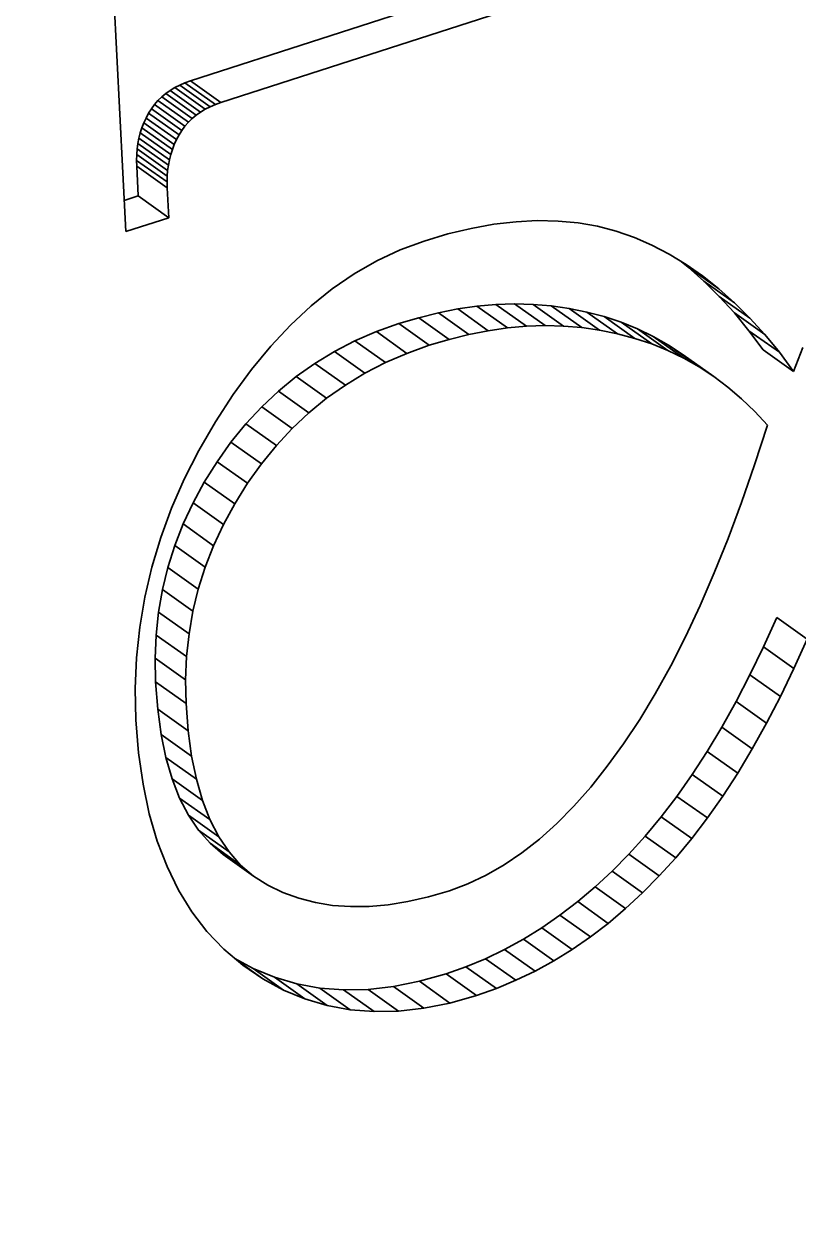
# Model space of a CAD drawing. Header units: millimetres. Extents: x 1333 to 129696, y -57210 to 105899.
# Drawn here: x 57167.948 to 57168.779, y 101231.013 to 101232.285 of the extents above; entities that cross this region are included whole.
import ezdxf

# ---------------------------------------------------------------- set-up
doc = ezdxf.new("R2010")
doc.units = ezdxf.units.MM
doc.header["$LTSCALE"] = 0.5

msp = doc.modelspace()

# ---------------------------------------------------------------- linework, layer by layer
at = {"color": 7, "lineweight": 35, "ltscale": 0.115155}
for p, q in [((57169.2228, 101232.5773), (57168.1269, 101232.2236)), ((57169.2555, 101232.554), (57168.1596, 101232.2003))]:
    msp.add_line(p, q, dxfattribs=at)
at = {"color": 7, "lineweight": 35, "ltscale": 0.034356}
msp.add_line((57168.0575, 101232.062), (57168.0402, 101232.4051), dxfattribs=at)
at = {"color": 7, "lineweight": 35, "ltscale": 0.000571254}
for p, q in [((57168.105, 101232.2133), (57168.1004, 101232.2099)), ((57168.1377, 101232.19), (57168.133, 101232.1867))]:
    msp.add_line(p, q, dxfattribs=at)
at = {"color": 7, "lineweight": 35, "ltscale": 0.000585003}
msp.add_line((57168.11, 101232.2163), (57168.105, 101232.2133), dxfattribs=at)
at = {"color": 7, "lineweight": 35, "ltscale": 0.004008}
for p, q in [((57168.1377, 101232.19), (57168.105, 101232.2133)), ((57168.148, 101232.1958), (57168.1153, 101232.219)), ((57168.1536, 101232.1982), (57168.121, 101232.2214)), ((57168.1596, 101232.2003), (57168.1269, 101232.2236)), ((57168.1247, 101232.1791), (57168.092, 101232.2024)), ((57168.1287, 101232.1831), (57168.0961, 101232.2063)), ((57168.133, 101232.1867), (57168.1004, 101232.2099)), ((57168.1146, 101232.1655), (57168.082, 101232.1888)), ((57168.1177, 101232.1704), (57168.085, 101232.1936)), ((57168.121, 101232.1749), (57168.0884, 101232.1981)), ((57168.1095, 101232.1553), (57168.0769, 101232.1786)), ((57168.1119, 101232.1605), (57168.0793, 101232.1837)), ((57168.1043, 101232.1389), (57168.0716, 101232.1621)), ((57168.1057, 101232.1445), (57168.073, 101232.1677)), ((57168.1075, 101232.15), (57168.0748, 101232.1732)), ((57168.1024, 101232.1273), (57168.0697, 101232.1505)), ((57168.1032, 101232.1331), (57168.0705, 101232.1564)), ((57168.1018, 101232.1151), (57168.0691, 101232.1383)), ((57168.1019, 101232.1212), (57168.0693, 101232.1445)), ((57168.1036, 101232.0768), (57168.0709, 101232.1001)), ((57168.6935, 101232.0006), (57168.6608, 101232.0238)), ((57168.7103, 101231.9856), (57168.6777, 101232.0088)), ((57168.4872, 101231.9604), (57168.4545, 101231.9836)), ((57168.5072, 101231.961), (57168.4745, 101231.9843)), ((57168.527, 101231.9606), (57168.4944, 101231.9838)), ((57168.4255, 101231.9515), (57168.3928, 101231.9748)), ((57168.4463, 101231.9556), (57168.4136, 101231.9789)), ((57168.4668, 101231.9586), (57168.4342, 101231.9818)), ((57168.5466, 101231.959), (57168.5139, 101231.9822)), ((57168.5658, 101231.9563), (57168.5332, 101231.9795)), ((57168.5849, 101231.9524), (57168.5522, 101231.9756)), ((57168.6035, 101231.9474), (57168.5708, 101231.9707)), ((57168.7429, 101231.9515), (57168.7103, 101231.9747)), ((57168.383, 101231.9399), (57168.3504, 101231.9632)), ((57168.359, 101231.9313), (57168.3263, 101231.9546)), ((57168.6391, 101231.9342), (57168.6064, 101231.9575)), ((57168.656, 101231.926), (57168.6233, 101231.9493)), ((57168.7586, 101231.9324), (57168.7259, 101231.9556)), ((57168.314, 101231.91), (57168.2814, 101231.9332)), ((57168.336, 101231.9214), (57168.3033, 101231.9446)), ((57168.6724, 101231.9167), (57168.6397, 101231.94)), ((57168.7739, 101231.912), (57168.7412, 101231.9352)), ((57168.293, 101231.8973), (57168.2603, 101231.9205)), ((57168.6882, 101231.9064), (57168.6555, 101231.9296)), ((57168.2729, 101231.8831), (57168.2403, 101231.9064)), ((57168.254, 101231.8676), (57168.2213, 101231.8909)), ((57168.2359, 101231.8508), (57168.2033, 101231.874)), ((57168.219, 101231.8325), (57168.1863, 101231.8558)), ((57168.203, 101231.8129), (57168.1703, 101231.8361)), ((57168.188, 101231.7919), (57168.1554, 101231.8151)), ((57168.1743, 101231.77), (57168.1416, 101231.7932)), ((57168.1622, 101231.7477), (57168.1296, 101231.7709)), ((57168.1517, 101231.725), (57168.119, 101231.7483)), ((57168.1353, 101231.6785), (57168.1026, 101231.7018)), ((57168.1295, 101231.6547), (57168.0968, 101231.678)), ((57168.1253, 101231.6305), (57168.0926, 101231.6538)), ((57168.7884, 101231.6247), (57168.7557, 101231.648)), ((57168.1226, 101231.606), (57168.09, 101231.6292)), ((57168.1216, 101231.581), (57168.0889, 101231.6043)), ((57168.1221, 101231.5557), (57168.0894, 101231.5789)), ((57168.7597, 101231.5632), (57168.727, 101231.5865)), ((57168.7448, 101231.5345), (57168.7121, 101231.5578)), ((57168.1243, 101231.5264), (57168.0917, 101231.5497)), ((57168.7295, 101231.5071), (57168.6968, 101231.5304)), ((57168.128, 101231.4994), (57168.0953, 101231.5226)), ((57168.7139, 101231.4811), (57168.6812, 101231.5043)), ((57168.1332, 101231.4745), (57168.1005, 101231.4977)), ((57168.1398, 101231.4517), (57168.1071, 101231.475)), ((57168.6978, 101231.4563), (57168.6651, 101231.4796)), ((57168.1478, 101231.4312), (57168.1152, 101231.4544)), ((57168.6814, 101231.433), (57168.6487, 101231.4562)), ((57168.1573, 101231.4128), (57168.1246, 101231.436)), ((57168.6646, 101231.4109), (57168.6319, 101231.4341)), ((57168.1683, 101231.3966), (57168.1356, 101231.4198)), ((57168.6474, 101231.3902), (57168.6147, 101231.4134)), ((57168.1807, 101231.3825), (57168.148, 101231.4058)), ((57168.1944, 101231.3707), (57168.1618, 101231.3939)), ((57168.6298, 101231.3708), (57168.5972, 101231.3941)), ((57168.6119, 101231.3527), (57168.5792, 101231.376)), ((57168.5936, 101231.3358), (57168.561, 101231.359)), ((57168.5749, 101231.32), (57168.5423, 101231.3433)), ((57168.5559, 101231.3054), (57168.5232, 101231.3287)), ((57168.5364, 101231.292), (57168.5038, 101231.3153)), ((57168.5166, 101231.2798), (57168.484, 101231.303)), ((57168.4965, 101231.2688), (57168.4639, 101231.292)), ((57168.4551, 101231.2502), (57168.4224, 101231.2734)), ((57168.476, 101231.2589), (57168.4433, 101231.2821)), ((57168.2497, 101231.2389), (57168.2171, 101231.2621)), ((57168.4338, 101231.2427), (57168.4012, 101231.2659)), ((57168.2736, 101231.2318), (57168.241, 101231.2551)), ((57168.2983, 101231.2273), (57168.2656, 101231.2506)), ((57168.3238, 101231.2253), (57168.2911, 101231.2486)), ((57168.3501, 101231.2259), (57168.3174, 101231.2491)), ((57168.4051, 101231.2345), (57168.3724, 101231.2578))]:
    msp.add_line(p, q, dxfattribs=at)
at = {"color": 7, "lineweight": 35, "ltscale": 0.000596785}
msp.add_line((57168.1153, 101232.219), (57168.11, 101232.2163), dxfattribs=at)
at = {"color": 7, "lineweight": 35, "ltscale": 0.004009}
for p, q in [((57168.1427, 101232.193), (57168.11, 101232.2163)), ((57168.1019, 101232.1087), (57168.0693, 101232.132)), ((57168.7268, 101231.9692), (57168.6941, 101231.9924)), ((57168.4043, 101231.9463), (57168.3717, 101231.9695)), ((57168.6216, 101231.9414), (57168.5889, 101231.9646)), ((57168.1427, 101231.702), (57168.11, 101231.7252)), ((57168.7742, 101231.5933), (57168.7416, 101231.6166)), ((57168.2267, 101231.2485), (57168.194, 101231.2717)), ((57168.3772, 101231.2289), (57168.3445, 101231.2522))]:
    msp.add_line(p, q, dxfattribs=at)
at = {"color": 7, "lineweight": 35, "ltscale": 0.000611695}
for p, q in [((57168.121, 101232.2214), (57168.1153, 101232.219)), ((57168.1536, 101232.1982), (57168.148, 101232.1958))]:
    msp.add_line(p, q, dxfattribs=at)
at = {"color": 7, "lineweight": 35, "ltscale": 0.000635147}
for p, q in [((57168.1269, 101232.2236), (57168.121, 101232.2214)), ((57168.1596, 101232.2003), (57168.1536, 101232.1982))]:
    msp.add_line(p, q, dxfattribs=at)
at = {"color": 7, "lineweight": 35, "ltscale": 0.000559826}
for p, q in [((57168.092, 101232.2024), (57168.0884, 101232.1981)), ((57168.1247, 101232.1791), (57168.121, 101232.1749))]:
    msp.add_line(p, q, dxfattribs=at)
at = {"color": 7, "lineweight": 35, "ltscale": 0.000562721}
for p, q in [((57168.0961, 101232.2063), (57168.092, 101232.2024)), ((57168.1287, 101232.1831), (57168.1247, 101232.1791))]:
    msp.add_line(p, q, dxfattribs=at)
at = {"color": 7, "lineweight": 35, "ltscale": 0.00056491}
for p, q in [((57168.1004, 101232.2099), (57168.0961, 101232.2063)), ((57168.133, 101232.1867), (57168.1287, 101232.1831))]:
    msp.add_line(p, q, dxfattribs=at)
at = {"color": 7, "lineweight": 35, "ltscale": 0.000571352}
for p, q in [((57168.082, 101232.1888), (57168.0793, 101232.1837)), ((57168.1146, 101232.1655), (57168.1119, 101232.1605))]:
    msp.add_line(p, q, dxfattribs=at)
at = {"color": 7, "lineweight": 35, "ltscale": 0.000572573}
for p, q in [((57168.085, 101232.1936), (57168.082, 101232.1888)), ((57168.1177, 101232.1704), (57168.1146, 101232.1655))]:
    msp.add_line(p, q, dxfattribs=at)
at = {"color": 7, "lineweight": 35, "ltscale": 0.000562749}
for p, q in [((57168.0884, 101232.1981), (57168.085, 101232.1936)), ((57168.121, 101232.1749), (57168.1177, 101232.1704))]:
    msp.add_line(p, q, dxfattribs=at)
at = {"color": 7, "lineweight": 35, "ltscale": 0.000584609}
msp.add_line((57168.1427, 101232.193), (57168.1377, 101232.19), dxfattribs=at)
at = {"color": 7, "lineweight": 35, "ltscale": 0.000597134}
msp.add_line((57168.148, 101232.1958), (57168.1427, 101232.193), dxfattribs=at)
at = {"color": 7, "lineweight": 35, "ltscale": 0.000572248}
for p, q in [((57168.0769, 101232.1786), (57168.0748, 101232.1732)), ((57168.1095, 101232.1553), (57168.1075, 101232.15))]:
    msp.add_line(p, q, dxfattribs=at)
at = {"color": 7, "lineweight": 35, "ltscale": 0.000570801}
for p, q in [((57168.0793, 101232.1837), (57168.0769, 101232.1786)), ((57168.1119, 101232.1605), (57168.1095, 101232.1553))]:
    msp.add_line(p, q, dxfattribs=at)
at = {"color": 7, "lineweight": 35, "ltscale": 0.000585653}
for p, q in [((57168.0716, 101232.1621), (57168.0705, 101232.1564)), ((57168.1043, 101232.1389), (57168.1032, 101232.1331))]:
    msp.add_line(p, q, dxfattribs=at)
at = {"color": 7, "lineweight": 35, "ltscale": 0.000578065}
for p, q in [((57168.073, 101232.1677), (57168.0716, 101232.1621)), ((57168.1057, 101232.1445), (57168.1043, 101232.1389))]:
    msp.add_line(p, q, dxfattribs=at)
at = {"color": 7, "lineweight": 35, "ltscale": 0.000575677}
for p, q in [((57168.0748, 101232.1732), (57168.073, 101232.1677)), ((57168.1075, 101232.15), (57168.1057, 101232.1445))]:
    msp.add_line(p, q, dxfattribs=at)
at = {"color": 7, "lineweight": 35, "ltscale": 0.000605457}
for p, q in [((57168.0697, 101232.1505), (57168.0693, 101232.1445)), ((57168.1024, 101232.1273), (57168.1019, 101232.1212))]:
    msp.add_line(p, q, dxfattribs=at)
at = {"color": 7, "lineweight": 35, "ltscale": 0.000593554}
for p, q in [((57168.0705, 101232.1564), (57168.0697, 101232.1505)), ((57168.1032, 101232.1331), (57168.1024, 101232.1273))]:
    msp.add_line(p, q, dxfattribs=at)
at = {"color": 7, "lineweight": 35, "ltscale": 0.000617339}
for p, q in [((57168.0693, 101232.1445), (57168.0691, 101232.1383)), ((57168.1019, 101232.1212), (57168.1018, 101232.1151))]:
    msp.add_line(p, q, dxfattribs=at)
at = {"color": 7, "lineweight": 35, "ltscale": 0.000631832}
msp.add_line((57168.0691, 101232.1383), (57168.0693, 101232.132), dxfattribs=at)
at = {"color": 7, "lineweight": 35, "ltscale": 0.003196}
for p, q in [((57168.0693, 101232.132), (57168.0709, 101232.1001)), ((57168.1019, 101232.1087), (57168.1036, 101232.0768))]:
    msp.add_line(p, q, dxfattribs=at)
at = {"color": 7, "lineweight": 35, "ltscale": 0.000632595}
msp.add_line((57168.1018, 101232.1151), (57168.1019, 101232.1087), dxfattribs=at)
at = {"color": 7, "lineweight": 35, "ltscale": 0.001578}
msp.add_line((57168.0709, 101232.1001), (57168.0559, 101232.0952), dxfattribs=at)
at = {"color": 7, "lineweight": 35, "ltscale": 0.004835}
msp.add_line((57168.1036, 101232.0768), (57168.0575, 101232.062), dxfattribs=at)
at = {"color": 7, "lineweight": 35, "ltscale": 0.002379}
msp.add_line((57168.4524, 101232.0697), (57168.4761, 101232.0725), dxfattribs=at)
at = {"color": 7, "lineweight": 35, "ltscale": 0.002292}
msp.add_line((57168.4761, 101232.0725), (57168.4989, 101232.0737), dxfattribs=at)
at = {"color": 7, "lineweight": 35, "ltscale": 0.002222}
msp.add_line((57168.4989, 101232.0737), (57168.5212, 101232.0732), dxfattribs=at)
at = {"color": 7, "lineweight": 35, "ltscale": 0.002164}
msp.add_line((57168.5212, 101232.0732), (57168.5427, 101232.0712), dxfattribs=at)
at = {"color": 7, "lineweight": 35, "ltscale": 0.002568}
msp.add_line((57168.4031, 101232.0593), (57168.4281, 101232.0653), dxfattribs=at)
at = {"color": 7, "lineweight": 35, "ltscale": 0.002475}
msp.add_line((57168.4281, 101232.0653), (57168.4524, 101232.0697), dxfattribs=at)
at = {"color": 7, "lineweight": 35, "ltscale": 0.002112}
msp.add_line((57168.5427, 101232.0712), (57168.5635, 101232.0676), dxfattribs=at)
at = {"color": 7, "lineweight": 35, "ltscale": 0.002075}
msp.add_line((57168.5635, 101232.0676), (57168.5836, 101232.0624), dxfattribs=at)
at = {"color": 7, "lineweight": 35, "ltscale": 0.002064}
msp.add_line((57168.5836, 101232.0624), (57168.6031, 101232.0556), dxfattribs=at)
at = {"color": 7, "lineweight": 35, "ltscale": 0.002734}
msp.add_line((57168.3517, 101232.0422), (57168.3774, 101232.0517), dxfattribs=at)
at = {"color": 7, "lineweight": 35, "ltscale": 0.002686}
msp.add_line((57168.3774, 101232.0517), (57168.4031, 101232.0593), dxfattribs=at)
at = {"color": 7, "lineweight": 35, "ltscale": 0.002061}
msp.add_line((57168.6031, 101232.0556), (57168.6219, 101232.0473), dxfattribs=at)
at = {"color": 7, "lineweight": 35, "ltscale": 0.002085}
msp.add_line((57168.6219, 101232.0473), (57168.6404, 101232.0376), dxfattribs=at)
at = {"color": 7, "lineweight": 35, "ltscale": 0.002757}
msp.add_line((57168.3268, 101232.0305), (57168.3517, 101232.0422), dxfattribs=at)
at = {"color": 7, "lineweight": 35, "ltscale": 0.002115}
msp.add_line((57168.6404, 101232.0376), (57168.6585, 101232.0266), dxfattribs=at)
at = {"color": 7, "lineweight": 35, "ltscale": 0.002794}
msp.add_line((57168.3025, 101232.0165), (57168.3268, 101232.0305), dxfattribs=at)
at = {"color": 7, "lineweight": 35, "ltscale": 0.000956092}
msp.add_line((57168.6533, 101232.0298), (57168.6608, 101232.0238), dxfattribs=at)
at = {"color": 7, "lineweight": 35, "ltscale": 0.002157}
msp.add_line((57168.6585, 101232.0266), (57168.6762, 101232.0143), dxfattribs=at)
at = {"color": 7, "lineweight": 35, "ltscale": 0.002258}
for p, q in [((57168.6608, 101232.0238), (57168.6777, 101232.0088)), ((57168.6935, 101232.0006), (57168.7103, 101231.9856))]:
    msp.add_line(p, q, dxfattribs=at)
at = {"color": 7, "lineweight": 35, "ltscale": 0.002848}
msp.add_line((57168.279, 101232.0005), (57168.3025, 101232.0165), dxfattribs=at)
at = {"color": 7, "lineweight": 35, "ltscale": 0.002204}
msp.add_line((57168.6762, 101232.0143), (57168.6935, 101232.0006), dxfattribs=at)
at = {"color": 7, "lineweight": 35, "ltscale": 0.002323}
msp.add_line((57168.6777, 101232.0088), (57168.6941, 101231.9924), dxfattribs=at)
at = {"color": 7, "lineweight": 35, "ltscale": 0.002921}
msp.add_line((57168.2563, 101231.9822), (57168.279, 101232.0005), dxfattribs=at)
at = {"color": 7, "lineweight": 35, "ltscale": 0.002041}
for p, q in [((57168.4545, 101231.9836), (57168.4342, 101231.9818)), ((57168.4872, 101231.9604), (57168.4668, 101231.9586))]:
    msp.add_line(p, q, dxfattribs=at)
at = {"color": 7, "lineweight": 35, "ltscale": 0.002003}
for p, q in [((57168.4745, 101231.9843), (57168.4545, 101231.9836)), ((57168.5072, 101231.961), (57168.4872, 101231.9604))]:
    msp.add_line(p, q, dxfattribs=at)
at = {"color": 7, "lineweight": 35, "ltscale": 0.001984}
for p, q in [((57168.4944, 101231.9838), (57168.4745, 101231.9843)), ((57168.527, 101231.9606), (57168.5072, 101231.961)), ((57168.2986, 101231.3379), (57168.3184, 101231.3381))]:
    msp.add_line(p, q, dxfattribs=at)
at = {"color": 7, "lineweight": 35, "ltscale": 0.00196}
for p, q in [((57168.5139, 101231.9822), (57168.4944, 101231.9838)), ((57168.5466, 101231.959), (57168.527, 101231.9606))]:
    msp.add_line(p, q, dxfattribs=at)
at = {"color": 7, "lineweight": 35, "ltscale": 0.002395}
msp.add_line((57168.6941, 101231.9924), (57168.7103, 101231.9747), dxfattribs=at)
at = {"color": 7, "lineweight": 35, "ltscale": 0.002324}
msp.add_line((57168.7103, 101231.9856), (57168.7268, 101231.9692), dxfattribs=at)
at = {"color": 7, "lineweight": 35, "ltscale": 0.003004}
msp.add_line((57168.2343, 101231.9617), (57168.2563, 101231.9822), dxfattribs=at)
at = {"color": 7, "lineweight": 35, "ltscale": 0.002176}
for p, q in [((57168.3928, 101231.9748), (57168.3717, 101231.9695)), ((57168.4255, 101231.9515), (57168.4043, 101231.9463))]:
    msp.add_line(p, q, dxfattribs=at)
at = {"color": 7, "lineweight": 35, "ltscale": 0.002121}
for p, q in [((57168.4136, 101231.9789), (57168.3928, 101231.9748)), ((57168.4463, 101231.9556), (57168.4255, 101231.9515))]:
    msp.add_line(p, q, dxfattribs=at)
at = {"color": 7, "lineweight": 35, "ltscale": 0.002078}
for p, q in [((57168.4342, 101231.9818), (57168.4136, 101231.9789)), ((57168.4668, 101231.9586), (57168.4463, 101231.9556))]:
    msp.add_line(p, q, dxfattribs=at)
at = {"color": 7, "lineweight": 35, "ltscale": 0.001948}
for p, q in [((57168.5332, 101231.9795), (57168.5139, 101231.9822)), ((57168.5658, 101231.9563), (57168.5466, 101231.959))]:
    msp.add_line(p, q, dxfattribs=at)
at = {"color": 7, "lineweight": 35, "ltscale": 0.001943}
for p, q in [((57168.5522, 101231.9756), (57168.5332, 101231.9795)), ((57168.5849, 101231.9524), (57168.5658, 101231.9563))]:
    msp.add_line(p, q, dxfattribs=at)
at = {"color": 7, "lineweight": 35, "ltscale": 0.001927}
for p, q in [((57168.5708, 101231.9707), (57168.5522, 101231.9756)), ((57168.6035, 101231.9474), (57168.5849, 101231.9524))]:
    msp.add_line(p, q, dxfattribs=at)
at = {"color": 7, "lineweight": 35, "ltscale": 0.001905}
for p, q in [((57168.5889, 101231.9646), (57168.5708, 101231.9707)), ((57168.6216, 101231.9414), (57168.6035, 101231.9474))]:
    msp.add_line(p, q, dxfattribs=at)
at = {"color": 7, "lineweight": 35, "ltscale": 0.00247}
for p, q in [((57168.7103, 101231.9747), (57168.7259, 101231.9556)), ((57168.7429, 101231.9515), (57168.7586, 101231.9324))]:
    msp.add_line(p, q, dxfattribs=at)
at = {"color": 7, "lineweight": 35, "ltscale": 0.003112}
msp.add_line((57168.213, 101231.939), (57168.2343, 101231.9617), dxfattribs=at)
at = {"color": 7, "lineweight": 35, "ltscale": 0.002554}
for p, q in [((57168.3504, 101231.9632), (57168.3263, 101231.9546)), ((57168.383, 101231.9399), (57168.359, 101231.9313))]:
    msp.add_line(p, q, dxfattribs=at)
at = {"color": 7, "lineweight": 35, "ltscale": 0.002223}
for p, q in [((57168.3717, 101231.9695), (57168.3504, 101231.9632)), ((57168.4043, 101231.9463), (57168.383, 101231.9399))]:
    msp.add_line(p, q, dxfattribs=at)
at = {"color": 7, "lineweight": 35, "ltscale": 0.001891}
for p, q in [((57168.6064, 101231.9575), (57168.5889, 101231.9646)), ((57168.6391, 101231.9342), (57168.6216, 101231.9414))]:
    msp.add_line(p, q, dxfattribs=at)
at = {"color": 7, "lineweight": 35, "ltscale": 0.002394}
for p, q in [((57168.7268, 101231.9692), (57168.7429, 101231.9515)), ((57168.4825, 101231.3956), (57168.5013, 101231.4104))]:
    msp.add_line(p, q, dxfattribs=at)
at = {"color": 7, "lineweight": 35, "ltscale": 0.002508}
for p, q in [((57168.3263, 101231.9546), (57168.3033, 101231.9446)), ((57168.359, 101231.9313), (57168.336, 101231.9214))]:
    msp.add_line(p, q, dxfattribs=at)
at = {"color": 7, "lineweight": 35, "ltscale": 0.001879}
for p, q in [((57168.6233, 101231.9493), (57168.6064, 101231.9575)), ((57168.656, 101231.926), (57168.6391, 101231.9342))]:
    msp.add_line(p, q, dxfattribs=at)
at = {"color": 7, "lineweight": 35, "ltscale": 0.001881}
for p, q in [((57168.6397, 101231.94), (57168.6233, 101231.9493)), ((57168.6724, 101231.9167), (57168.656, 101231.926))]:
    msp.add_line(p, q, dxfattribs=at)
at = {"color": 7, "lineweight": 35, "ltscale": 0.002548}
for p, q in [((57168.7259, 101231.9556), (57168.7412, 101231.9352)), ((57168.7586, 101231.9324), (57168.7739, 101231.912))]:
    msp.add_line(p, q, dxfattribs=at)
at = {"color": 7, "lineweight": 35, "ltscale": 0.003228}
msp.add_line((57168.1924, 101231.9141), (57168.213, 101231.939), dxfattribs=at)
at = {"color": 7, "lineweight": 35, "ltscale": 0.002461}
for p, q in [((57168.2814, 101231.9332), (57168.2603, 101231.9205)), ((57168.314, 101231.91), (57168.293, 101231.8973))]:
    msp.add_line(p, q, dxfattribs=at)
at = {"color": 7, "lineweight": 35, "ltscale": 0.002474}
for p, q in [((57168.3033, 101231.9446), (57168.2814, 101231.9332)), ((57168.336, 101231.9214), (57168.314, 101231.91))]:
    msp.add_line(p, q, dxfattribs=at)
at = {"color": 7, "lineweight": 35, "ltscale": 0.001889}
for p, q in [((57168.6555, 101231.9296), (57168.6397, 101231.94)), ((57168.6882, 101231.9064), (57168.6724, 101231.9167))]:
    msp.add_line(p, q, dxfattribs=at)
at = {"color": 7, "lineweight": 35, "ltscale": 0.002723}
msp.add_line((57168.7739, 101231.912), (57168.7837, 101231.9374), dxfattribs=at)
at = {"color": 7, "lineweight": 35, "ltscale": 0.00245}
for p, q in [((57168.2603, 101231.9205), (57168.2403, 101231.9064)), ((57168.2403, 101231.9064), (57168.2213, 101231.8909)), ((57168.293, 101231.8973), (57168.2729, 101231.8831)), ((57168.2729, 101231.8831), (57168.254, 101231.8676))]:
    msp.add_line(p, q, dxfattribs=at)
at = {"color": 7, "lineweight": 35, "ltscale": 0.003357}
msp.add_line((57168.1726, 101231.887), (57168.1924, 101231.9141), dxfattribs=at)
at = {"color": 7, "lineweight": 35, "ltscale": 0.001902}
msp.add_line((57168.7034, 101231.895), (57168.6882, 101231.9064), dxfattribs=at)
at = {"color": 7, "lineweight": 35, "ltscale": 0.001926}
msp.add_line((57168.718, 101231.8825), (57168.7034, 101231.895), dxfattribs=at)
at = {"color": 7, "lineweight": 35, "ltscale": 0.003492}
msp.add_line((57168.1536, 101231.8578), (57168.1726, 101231.887), dxfattribs=at)
at = {"color": 7, "lineweight": 35, "ltscale": 0.002468}
for p, q in [((57168.2213, 101231.8909), (57168.2033, 101231.874)), ((57168.254, 101231.8676), (57168.2359, 101231.8508))]:
    msp.add_line(p, q, dxfattribs=at)
at = {"color": 7, "lineweight": 35, "ltscale": 0.001957}
msp.add_line((57168.7321, 101231.8689), (57168.718, 101231.8825), dxfattribs=at)
at = {"color": 7, "lineweight": 35, "ltscale": 0.002492}
for p, q in [((57168.2033, 101231.874), (57168.1863, 101231.8558)), ((57168.2359, 101231.8508), (57168.219, 101231.8325))]:
    msp.add_line(p, q, dxfattribs=at)
at = {"color": 7, "lineweight": 35, "ltscale": 0.001996}
msp.add_line((57168.7457, 101231.8542), (57168.7321, 101231.8689), dxfattribs=at)
at = {"color": 7, "lineweight": 35, "ltscale": 0.003529}
msp.add_line((57168.1359, 101231.8272), (57168.1536, 101231.8578), dxfattribs=at)
at = {"color": 7, "lineweight": 35, "ltscale": 0.002533}
for p, q in [((57168.1863, 101231.8558), (57168.1703, 101231.8361)), ((57168.219, 101231.8325), (57168.203, 101231.8129))]:
    msp.add_line(p, q, dxfattribs=at)
at = {"color": 7, "lineweight": 35, "ltscale": 0.004448}
msp.add_line((57168.732, 101231.8119), (57168.7457, 101231.8542), dxfattribs=at)
at = {"color": 7, "lineweight": 35, "ltscale": 0.002578}
for p, q in [((57168.1703, 101231.8361), (57168.1554, 101231.8151)), ((57168.203, 101231.8129), (57168.188, 101231.7919))]:
    msp.add_line(p, q, dxfattribs=at)
at = {"color": 7, "lineweight": 35, "ltscale": 0.00346}
msp.add_line((57168.1202, 101231.7964), (57168.1359, 101231.8272), dxfattribs=at)
at = {"color": 7, "lineweight": 35, "ltscale": 0.002585}
for p, q in [((57168.1554, 101231.8151), (57168.1416, 101231.7932)), ((57168.188, 101231.7919), (57168.1743, 101231.77))]:
    msp.add_line(p, q, dxfattribs=at)
at = {"color": 7, "lineweight": 35, "ltscale": 0.004289}
msp.add_line((57168.718, 101231.7714), (57168.732, 101231.8119), dxfattribs=at)
at = {"color": 7, "lineweight": 35, "ltscale": 0.0034}
msp.add_line((57168.1066, 101231.7652), (57168.1202, 101231.7964), dxfattribs=at)
at = {"color": 7, "lineweight": 35, "ltscale": 0.002534}
for p, q in [((57168.1416, 101231.7932), (57168.1296, 101231.7709)), ((57168.1743, 101231.77), (57168.1622, 101231.7477))]:
    msp.add_line(p, q, dxfattribs=at)
at = {"color": 7, "lineweight": 35, "ltscale": 0.002501}
for p, q in [((57168.1296, 101231.7709), (57168.119, 101231.7483)), ((57168.1622, 101231.7477), (57168.1517, 101231.725))]:
    msp.add_line(p, q, dxfattribs=at)
at = {"color": 7, "lineweight": 35, "ltscale": 0.004129}
msp.add_line((57168.7036, 101231.7327), (57168.718, 101231.7714), dxfattribs=at)
at = {"color": 7, "lineweight": 35, "ltscale": 0.003351}
msp.add_line((57168.095, 101231.7338), (57168.1066, 101231.7652), dxfattribs=at)
at = {"color": 7, "lineweight": 35, "ltscale": 0.002472}
msp.add_line((57168.119, 101231.7483), (57168.11, 101231.7252), dxfattribs=at)
at = {"color": 7, "lineweight": 35, "ltscale": 0.00332}
msp.add_line((57168.0854, 101231.702), (57168.095, 101231.7338), dxfattribs=at)
at = {"color": 7, "lineweight": 35, "ltscale": 0.003975}
msp.add_line((57168.6888, 101231.6958), (57168.7036, 101231.7327), dxfattribs=at)
at = {"color": 7, "lineweight": 35, "ltscale": 0.002457}
for p, q in [((57168.11, 101231.7252), (57168.1026, 101231.7018)), ((57168.1427, 101231.702), (57168.1353, 101231.6785))]:
    msp.add_line(p, q, dxfattribs=at)
at = {"color": 7, "lineweight": 35, "ltscale": 0.002473}
for p, q in [((57168.1517, 101231.725), (57168.1427, 101231.702)), ((57168.0926, 101231.6538), (57168.09, 101231.6292)), ((57168.1253, 101231.6305), (57168.1226, 101231.606))]:
    msp.add_line(p, q, dxfattribs=at)
at = {"color": 7, "lineweight": 35, "ltscale": 0.003296}
msp.add_line((57168.078, 101231.6699), (57168.0854, 101231.702), dxfattribs=at)
at = {"color": 7, "lineweight": 35, "ltscale": 0.002451}
for p, q in [((57168.1026, 101231.7018), (57168.0968, 101231.678)), ((57168.1353, 101231.6785), (57168.1295, 101231.6547))]:
    msp.add_line(p, q, dxfattribs=at)
at = {"color": 7, "lineweight": 35, "ltscale": 0.003823}
msp.add_line((57168.6736, 101231.6607), (57168.6888, 101231.6958), dxfattribs=at)
at = {"color": 7, "lineweight": 35, "ltscale": 0.003287}
msp.add_line((57168.0725, 101231.6375), (57168.078, 101231.6699), dxfattribs=at)
at = {"color": 7, "lineweight": 35, "ltscale": 0.002455}
for p, q in [((57168.0968, 101231.678), (57168.0926, 101231.6538)), ((57168.1295, 101231.6547), (57168.1253, 101231.6305))]:
    msp.add_line(p, q, dxfattribs=at)
at = {"color": 7, "lineweight": 35, "ltscale": 0.003674}
msp.add_line((57168.658, 101231.6274), (57168.6736, 101231.6607), dxfattribs=at)
at = {"color": 7, "lineweight": 35, "ltscale": 0.003445}
for p, q in [((57168.7557, 101231.648), (57168.7416, 101231.6166)), ((57168.7884, 101231.6247), (57168.7742, 101231.5933))]:
    msp.add_line(p, q, dxfattribs=at)
at = {"color": 7, "lineweight": 35, "ltscale": 0.003291}
msp.add_line((57168.0691, 101231.6047), (57168.0725, 101231.6375), dxfattribs=at)
at = {"color": 7, "lineweight": 35, "ltscale": 0.002498}
for p, q in [((57168.09, 101231.6292), (57168.0889, 101231.6043)), ((57168.1226, 101231.606), (57168.1216, 101231.581)), ((57168.2497, 101231.2389), (57168.2267, 101231.2485))]:
    msp.add_line(p, q, dxfattribs=at)
at = {"color": 7, "lineweight": 35, "ltscale": 0.003532}
msp.add_line((57168.642, 101231.596), (57168.658, 101231.6274), dxfattribs=at)
at = {"color": 7, "lineweight": 35, "ltscale": 0.00334}
msp.add_line((57168.7416, 101231.6166), (57168.727, 101231.5865), dxfattribs=at)
at = {"color": 7, "lineweight": 35, "ltscale": 0.003306}
msp.add_line((57168.0677, 101231.5717), (57168.0691, 101231.6047), dxfattribs=at)
at = {"color": 7, "lineweight": 35, "ltscale": 0.002535}
for p, q in [((57168.0889, 101231.6043), (57168.0894, 101231.5789)), ((57168.1216, 101231.581), (57168.1221, 101231.5557))]:
    msp.add_line(p, q, dxfattribs=at)
at = {"color": 7, "lineweight": 35, "ltscale": 0.003387}
msp.add_line((57168.6255, 101231.5663), (57168.642, 101231.596), dxfattribs=at)
at = {"color": 7, "lineweight": 35, "ltscale": 0.003339}
msp.add_line((57168.7742, 101231.5933), (57168.7597, 101231.5632), dxfattribs=at)
at = {"color": 7, "lineweight": 35, "ltscale": 0.002933}
for p, q in [((57168.0894, 101231.5789), (57168.0917, 101231.5497)), ((57168.1221, 101231.5557), (57168.1243, 101231.5264))]:
    msp.add_line(p, q, dxfattribs=at)
at = {"color": 7, "lineweight": 35, "ltscale": 0.003237}
for p, q in [((57168.727, 101231.5865), (57168.7121, 101231.5578)), ((57168.7597, 101231.5632), (57168.7448, 101231.5345))]:
    msp.add_line(p, q, dxfattribs=at)
at = {"color": 7, "lineweight": 35, "ltscale": 0.003336}
msp.add_line((57168.0684, 101231.5384), (57168.0677, 101231.5717), dxfattribs=at)
at = {"color": 7, "lineweight": 35, "ltscale": 0.003248}
msp.add_line((57168.6088, 101231.5385), (57168.6255, 101231.5663), dxfattribs=at)
at = {"color": 7, "lineweight": 35, "ltscale": 0.003138}
for p, q in [((57168.7121, 101231.5578), (57168.6968, 101231.5304)), ((57168.7448, 101231.5345), (57168.7295, 101231.5071))]:
    msp.add_line(p, q, dxfattribs=at)
at = {"color": 7, "lineweight": 35, "ltscale": 0.003579}
msp.add_line((57168.0712, 101231.5027), (57168.0684, 101231.5384), dxfattribs=at)
at = {"color": 7, "lineweight": 35, "ltscale": 0.002732}
for p, q in [((57168.0917, 101231.5497), (57168.0953, 101231.5226)), ((57168.1243, 101231.5264), (57168.128, 101231.4994))]:
    msp.add_line(p, q, dxfattribs=at)
at = {"color": 7, "lineweight": 35, "ltscale": 0.003118}
msp.add_line((57168.5915, 101231.5125), (57168.6088, 101231.5385), dxfattribs=at)
at = {"color": 7, "lineweight": 35, "ltscale": 0.003038}
for p, q in [((57168.6968, 101231.5304), (57168.6812, 101231.5043)), ((57168.7295, 101231.5071), (57168.7139, 101231.4811))]:
    msp.add_line(p, q, dxfattribs=at)
at = {"color": 7, "lineweight": 35, "ltscale": 0.002543}
for p, q in [((57168.0953, 101231.5226), (57168.1005, 101231.4977)), ((57168.128, 101231.4994), (57168.1332, 101231.4745))]:
    msp.add_line(p, q, dxfattribs=at)
at = {"color": 7, "lineweight": 35, "ltscale": 0.003392}
msp.add_line((57168.076, 101231.4691), (57168.0712, 101231.5027), dxfattribs=at)
at = {"color": 7, "lineweight": 35, "ltscale": 0.002987}
for p, q in [((57168.574, 101231.4884), (57168.5915, 101231.5125)), ((57168.4012, 101231.2659), (57168.3724, 101231.2578)), ((57168.4338, 101231.2427), (57168.4051, 101231.2345))]:
    msp.add_line(p, q, dxfattribs=at)
at = {"color": 7, "lineweight": 35, "ltscale": 0.002948}
for p, q in [((57168.6812, 101231.5043), (57168.6651, 101231.4796)), ((57168.7139, 101231.4811), (57168.6978, 101231.4563))]:
    msp.add_line(p, q, dxfattribs=at)
at = {"color": 7, "lineweight": 35, "ltscale": 0.002366}
for p, q in [((57168.1005, 101231.4977), (57168.1071, 101231.475)), ((57168.1332, 101231.4745), (57168.1398, 101231.4517))]:
    msp.add_line(p, q, dxfattribs=at)
at = {"color": 7, "lineweight": 35, "ltscale": 0.00285}
msp.add_line((57168.5562, 101231.4661), (57168.574, 101231.4884), dxfattribs=at)
at = {"color": 7, "lineweight": 35, "ltscale": 0.002208}
for p, q in [((57168.1071, 101231.475), (57168.1152, 101231.4544)), ((57168.1398, 101231.4517), (57168.1478, 101231.4312))]:
    msp.add_line(p, q, dxfattribs=at)
at = {"color": 7, "lineweight": 35, "ltscale": 0.002857}
for p, q in [((57168.6651, 101231.4796), (57168.6487, 101231.4562)), ((57168.6978, 101231.4563), (57168.6814, 101231.433))]:
    msp.add_line(p, q, dxfattribs=at)
at = {"color": 7, "lineweight": 35, "ltscale": 0.00322}
msp.add_line((57168.0826, 101231.4376), (57168.076, 101231.4691), dxfattribs=at)
at = {"color": 7, "lineweight": 35, "ltscale": 0.002727}
for p, q in [((57168.5381, 101231.4457), (57168.5562, 101231.4661)), ((57168.1284, 101231.3323), (57168.1141, 101231.3555)), ((57168.3445, 101231.2522), (57168.3174, 101231.2491)), ((57168.3772, 101231.2289), (57168.3501, 101231.2259))]:
    msp.add_line(p, q, dxfattribs=at)
at = {"color": 7, "lineweight": 35, "ltscale": 0.002067}
for p, q in [((57168.1152, 101231.4544), (57168.1246, 101231.436)), ((57168.1478, 101231.4312), (57168.1573, 101231.4128))]:
    msp.add_line(p, q, dxfattribs=at)
at = {"color": 7, "lineweight": 35, "ltscale": 0.002771}
for p, q in [((57168.6487, 101231.4562), (57168.6319, 101231.4341)), ((57168.6814, 101231.433), (57168.6646, 101231.4109))]:
    msp.add_line(p, q, dxfattribs=at)
at = {"color": 7, "lineweight": 35, "ltscale": 0.003065}
msp.add_line((57168.0912, 101231.4082), (57168.0826, 101231.4376), dxfattribs=at)
at = {"color": 7, "lineweight": 35, "ltscale": 0.002606}
msp.add_line((57168.5198, 101231.4271), (57168.5381, 101231.4457), dxfattribs=at)
at = {"color": 7, "lineweight": 35, "ltscale": 0.001959}
for p, q in [((57168.1246, 101231.436), (57168.1356, 101231.4198)), ((57168.1573, 101231.4128), (57168.1683, 101231.3966))]:
    msp.add_line(p, q, dxfattribs=at)
at = {"color": 7, "lineweight": 35, "ltscale": 0.002496}
msp.add_line((57168.5013, 101231.4104), (57168.5198, 101231.4271), dxfattribs=at)
at = {"color": 7, "lineweight": 35, "ltscale": 0.002693}
for p, q in [((57168.6319, 101231.4341), (57168.6147, 101231.4134)), ((57168.6646, 101231.4109), (57168.6474, 101231.3902))]:
    msp.add_line(p, q, dxfattribs=at)
at = {"color": 7, "lineweight": 35, "ltscale": 0.001872}
for p, q in [((57168.1356, 101231.4198), (57168.148, 101231.4058)), ((57168.1683, 101231.3966), (57168.1807, 101231.3825))]:
    msp.add_line(p, q, dxfattribs=at)
at = {"color": 7, "lineweight": 35, "ltscale": 0.002616}
for p, q in [((57168.6147, 101231.4134), (57168.5972, 101231.3941)), ((57168.6474, 101231.3902), (57168.6298, 101231.3708))]:
    msp.add_line(p, q, dxfattribs=at)
at = {"color": 7, "lineweight": 35, "ltscale": 0.00293}
msp.add_line((57168.1017, 101231.3808), (57168.0912, 101231.4082), dxfattribs=at)
at = {"color": 7, "lineweight": 35, "ltscale": 0.001821}
for p, q in [((57168.148, 101231.4058), (57168.1618, 101231.3939)), ((57168.1807, 101231.3825), (57168.1944, 101231.3707))]:
    msp.add_line(p, q, dxfattribs=at)
at = {"color": 7, "lineweight": 35, "ltscale": 0.002304}
msp.add_line((57168.4634, 101231.3826), (57168.4825, 101231.3956), dxfattribs=at)
at = {"color": 7, "lineweight": 35, "ltscale": 0.00255}
for p, q in [((57168.5972, 101231.3941), (57168.5792, 101231.376)), ((57168.6298, 101231.3708), (57168.6119, 101231.3527))]:
    msp.add_line(p, q, dxfattribs=at)
at = {"color": 7, "lineweight": 35, "ltscale": 0.002814}
msp.add_line((57168.1141, 101231.3555), (57168.1017, 101231.3808), dxfattribs=at)
at = {"color": 7, "lineweight": 35, "ltscale": 0.002225}
msp.add_line((57168.4441, 101231.3715), (57168.4634, 101231.3826), dxfattribs=at)
at = {"color": 7, "lineweight": 35, "ltscale": 0.002489}
for p, q in [((57168.5792, 101231.376), (57168.561, 101231.359)), ((57168.6119, 101231.3527), (57168.5936, 101231.3358)), ((57168.241, 101231.2551), (57168.2171, 101231.2621)), ((57168.2736, 101231.2318), (57168.2497, 101231.2389))]:
    msp.add_line(p, q, dxfattribs=at)
at = {"color": 7, "lineweight": 35, "ltscale": 0.001813}
for p, q in [((57168.1944, 101231.3707), (57168.2098, 101231.3609)), ((57168.2098, 101231.3609), (57168.2261, 101231.3531)), ((57168.2261, 101231.3531), (57168.2432, 101231.3469))]:
    msp.add_line(p, q, dxfattribs=at)
at = {"color": 7, "lineweight": 35, "ltscale": 0.00211}
msp.add_line((57168.4048, 101231.355), (57168.4245, 101231.3623), dxfattribs=at)
at = {"color": 7, "lineweight": 35, "ltscale": 0.002166}
msp.add_line((57168.4245, 101231.3623), (57168.4441, 101231.3715), dxfattribs=at)
at = {"color": 7, "lineweight": 35, "ltscale": 0.002254}
msp.add_line((57168.3602, 101231.3433), (57168.3821, 101231.3483), dxfattribs=at)
at = {"color": 7, "lineweight": 35, "ltscale": 0.002359}
msp.add_line((57168.3821, 101231.3483), (57168.4048, 101231.355), dxfattribs=at)
at = {"color": 7, "lineweight": 35, "ltscale": 0.002444}
for p, q in [((57168.561, 101231.359), (57168.5423, 101231.3433)), ((57168.5936, 101231.3358), (57168.5749, 101231.32))]:
    msp.add_line(p, q, dxfattribs=at)
at = {"color": 7, "lineweight": 35, "ltscale": 0.001835}
msp.add_line((57168.2432, 101231.3469), (57168.2609, 101231.3423), dxfattribs=at)
at = {"color": 7, "lineweight": 35, "ltscale": 0.001874}
msp.add_line((57168.2609, 101231.3423), (57168.2794, 101231.3393), dxfattribs=at)
at = {"color": 7, "lineweight": 35, "ltscale": 0.001922}
msp.add_line((57168.2794, 101231.3393), (57168.2986, 101231.3379), dxfattribs=at)
at = {"color": 7, "lineweight": 35, "ltscale": 0.002059}
msp.add_line((57168.3184, 101231.3381), (57168.3389, 101231.3399), dxfattribs=at)
at = {"color": 7, "lineweight": 35, "ltscale": 0.002151}
msp.add_line((57168.3389, 101231.3399), (57168.3602, 101231.3433), dxfattribs=at)
at = {"color": 7, "lineweight": 35, "ltscale": 0.002398}
for p, q in [((57168.5423, 101231.3433), (57168.5232, 101231.3287)), ((57168.5749, 101231.32), (57168.5559, 101231.3054))]:
    msp.add_line(p, q, dxfattribs=at)
at = {"color": 7, "lineweight": 35, "ltscale": 0.002664}
msp.add_line((57168.1446, 101231.3112), (57168.1284, 101231.3323), dxfattribs=at)
at = {"color": 7, "lineweight": 35, "ltscale": 0.002364}
for p, q in [((57168.5232, 101231.3287), (57168.5038, 101231.3153)), ((57168.5559, 101231.3054), (57168.5364, 101231.292))]:
    msp.add_line(p, q, dxfattribs=at)
at = {"color": 7, "lineweight": 35, "ltscale": 0.002632}
msp.add_line((57168.1628, 101231.2922), (57168.1446, 101231.3112), dxfattribs=at)
at = {"color": 7, "lineweight": 35, "ltscale": 0.002325}
for p, q in [((57168.5038, 101231.3153), (57168.484, 101231.303)), ((57168.5364, 101231.292), (57168.5166, 101231.2798))]:
    msp.add_line(p, q, dxfattribs=at)
at = {"color": 7, "lineweight": 35, "ltscale": 0.002297}
for p, q in [((57168.484, 101231.303), (57168.4639, 101231.292)), ((57168.5166, 101231.2798), (57168.4965, 101231.2688))]:
    msp.add_line(p, q, dxfattribs=at)
at = {"color": 7, "lineweight": 35, "ltscale": 0.002628}
msp.add_line((57168.1829, 101231.2752), (57168.1628, 101231.2922), dxfattribs=at)
at = {"color": 7, "lineweight": 35, "ltscale": 0.002276}
for p, q in [((57168.4639, 101231.292), (57168.4433, 101231.2821)), ((57168.4965, 101231.2688), (57168.476, 101231.2589))]:
    msp.add_line(p, q, dxfattribs=at)
at = {"color": 7, "lineweight": 35, "ltscale": 0.002217}
msp.add_line((57168.194, 101231.2717), (57168.1745, 101231.2823), dxfattribs=at)
at = {"color": 7, "lineweight": 35, "ltscale": 0.00323}
msp.add_line((57168.2044, 101231.2606), (57168.1781, 101231.2793), dxfattribs=at)
at = {"color": 7, "lineweight": 35, "ltscale": 0.0026}
msp.add_line((57168.2044, 101231.2606), (57168.1829, 101231.2752), dxfattribs=at)
at = {"color": 7, "lineweight": 35, "ltscale": 0.002499}
msp.add_line((57168.2171, 101231.2621), (57168.194, 101231.2717), dxfattribs=at)
at = {"color": 7, "lineweight": 35, "ltscale": 0.002253}
for p, q in [((57168.4224, 101231.2734), (57168.4012, 101231.2659)), ((57168.4551, 101231.2502), (57168.4338, 101231.2427))]:
    msp.add_line(p, q, dxfattribs=at)
at = {"color": 7, "lineweight": 35, "ltscale": 0.002267}
for p, q in [((57168.4433, 101231.2821), (57168.4224, 101231.2734)), ((57168.476, 101231.2589), (57168.4551, 101231.2502))]:
    msp.add_line(p, q, dxfattribs=at)
at = {"color": 7, "lineweight": 35, "ltscale": 0.002536}
msp.add_line((57168.2267, 101231.2485), (57168.2044, 101231.2606), dxfattribs=at)
at = {"color": 7, "lineweight": 35, "ltscale": 0.002507}
for p, q in [((57168.2656, 101231.2506), (57168.241, 101231.2551)), ((57168.2983, 101231.2273), (57168.2736, 101231.2318))]:
    msp.add_line(p, q, dxfattribs=at)
at = {"color": 7, "lineweight": 35, "ltscale": 0.002559}
for p, q in [((57168.2911, 101231.2486), (57168.2656, 101231.2506)), ((57168.3238, 101231.2253), (57168.2983, 101231.2273))]:
    msp.add_line(p, q, dxfattribs=at)
at = {"color": 7, "lineweight": 35, "ltscale": 0.002631}
for p, q in [((57168.3174, 101231.2491), (57168.2911, 101231.2486)), ((57168.3501, 101231.2259), (57168.3238, 101231.2253))]:
    msp.add_line(p, q, dxfattribs=at)
at = {"color": 7, "lineweight": 35, "ltscale": 0.002845}
for p, q in [((57168.3724, 101231.2578), (57168.3445, 101231.2522)), ((57168.4051, 101231.2345), (57168.3772, 101231.2289))]:
    msp.add_line(p, q, dxfattribs=at)
at = {"color": 7, "lineweight": 35}
for centre, major_axis, start_param, end_param in [((57167.5745, 101233.1762), (1.2325, 1.7311), 6.283109, 9.424702), ((57168.0447, 101232.8415), (1.073, 1.507), 0.80054, 3.141516), ((57168.737, 101232.3486), (0.9425, 1.3238), 3.942133, 10.225318)]:
    msp.add_ellipse(centre, major_axis=major_axis, ratio=0.767269, start_param=start_param, end_param=end_param, dxfattribs=at)

doc.saveas('drawing.dxf')
